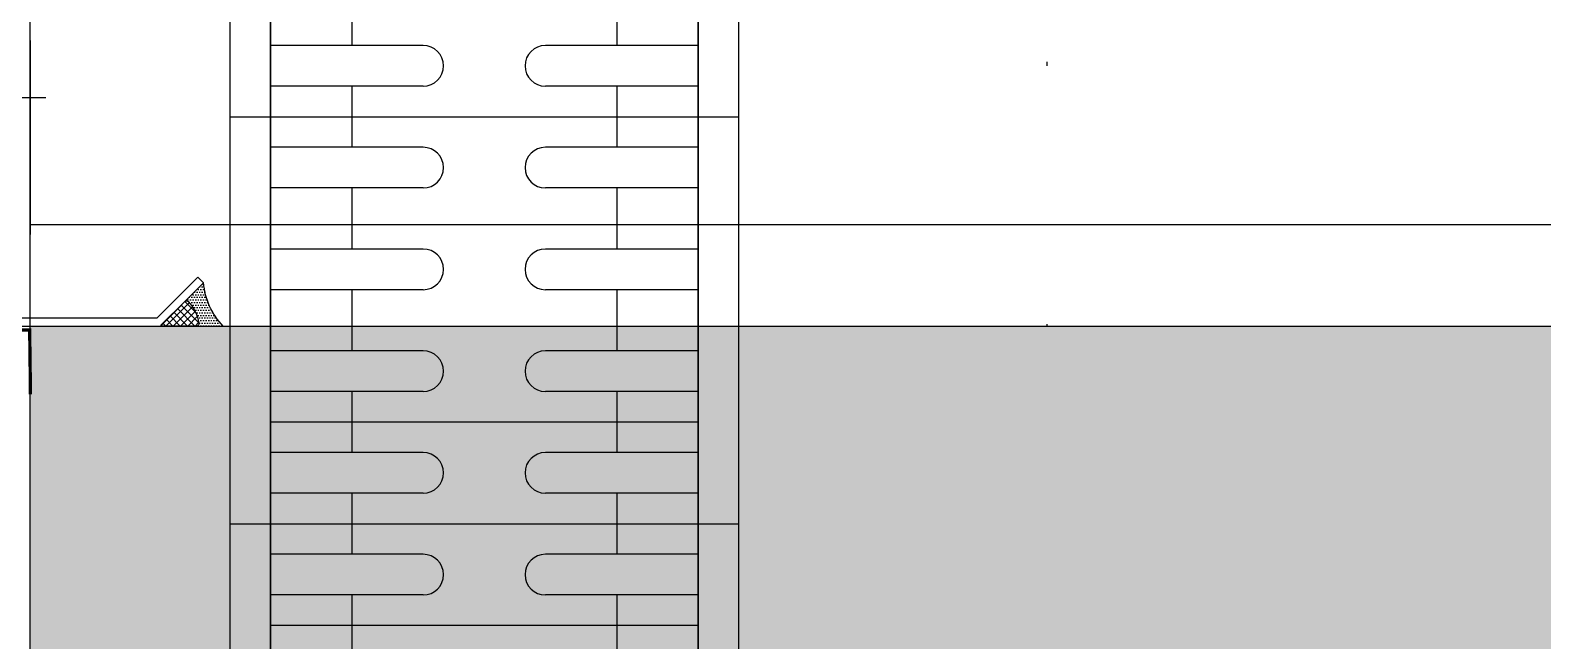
# Model space of a CAD drawing. Header units: inches. Extents: x 21 to 38546, y 13 to 15001.
# Drawn here: x 3041.76 to 3078.89, y 1654.36 to 1669.36 of the extents above; entities that cross this region are included whole.
import ezdxf

# ---------------------------------------------------------------- set-up
doc = ezdxf.new("R2010")
doc.units = ezdxf.units.IN
doc.header["$MEASUREMENT"] = 0
for name, pattern in [('1+1 dbx a2$0$374_BLD_A1_BLOK_2$0$HIDDEN', [0.375, 0.25, -0.125]), ('DOT', [6.35, 0, -6.35]), ('HIDDEN', [9.525, 6.35, -3.175]), ('IMPORT-HIDDEN2', [47.625, 31.75, -15.875])]:
    doc.linetypes.add(name, pattern=pattern)
doc.layers.add('RAST-IST-RADYATÖR-DİNAMİK BLOK', color=83, linetype='Continuous')
for name, color, linetype, lineweight in [('Z_MİM_-KM-BEAM-RAY', 8, 'DOT', 25), ('Z_MİM_-KM-GLAZ', 8, 'Continuous', 25), ('Z_MİM_-KM-PATTERN-STRC', 8, 'Continuous', 25), ('Z_MİM_-KM-RAY-1', 8, 'IMPORT-HIDDEN2', 25), ('Z_MİM_-KM-STRC-CONCRETE', 8, 'Continuous', 25), ('Z_MİM_-KM-WALL', 8, 'Continuous', 25), ('Z_MİM_-KM-WALL-PL', 8, 'Continuous', 25), ('Z_MİM_-KM-WALL-PLASTER', 8, 'Continuous', 25), ('Z_MİM_MYM_butil mastik', 8, 'Continuous', 25), ('Z_MİM_MYM_galvaniz levha', 8, 'Continuous', 25), ('Z_MİM_MYM_MEMBRAN_', 8, 'HIDDEN', 25)]:
    doc.layers.add(name, color=color, linetype=linetype, lineweight=lineweight)

# ---------------------------------------------------------------- blocks, each defined once
blk = doc.blocks.new('-KM_Kolon_ZK')
at = {"layer": 'Z_MİM_-KM-PATTERN-STRC'}
blk.add_hatch(color=256, dxfattribs=at).paths.add_polyline_path([(-289.999, 680), (-139.999, 680), (-139.999, 655), (-289.999, 655)])
at = {"layer": 'Z_MİM_-KM-STRC-CONCRETE'}
blk.add_lwpolyline([(-289.999, 680), (-139.999, 680), (-139.999, 655), (-289.999, 655)], close=True, dxfattribs=at)
blk = doc.blocks.new('*U90')
at = {"layer": 'Z_MİM_MYM_butil mastik'}
h = blk.add_hatch(dxfattribs=at)
h.set_pattern_fill('DOTS', color=256, scale=0.4, angle=180, style=0)
h.set_pattern_definition([(180, (-119708.88504, -7601.3515), (-0.3175, -0.635), [0, -0.635])])
edge = h.paths.add_edge_path()
edge.add_arc((-11.21, 44.59), 17.47, 270.9769, 309.9193)
edge.add_line((0, 31.2), (0, 24.84))
edge.add_arc((-0.62, 24.63), 0.652, 19.0453, 91.4713)
edge.add_arc((-0.38, 15.53), 9.76, 91.4713, 126.6192)
edge.add_arc((-5.81, 22.83), 0.652, 126.6192, 199.0453)
edge.add_line((-6.43, 22.62), (-10.91, 27.13))
h = blk.add_hatch(dxfattribs=at)
h.set_pattern_fill('ANSI37', color=256, scale=0.4, angle=180, style=0)
h.set_pattern_definition([(225, (-119708.885, -7601.3515), (0.898025612, -0.898025612), []), (315, (-119708.885, -7601.3515), (0.898025612, 0.898025612), [])])
edge = h.paths.add_edge_path()
edge.add_arc((-0.19, 17.09), 0.61, 256.328, 286.1228)
edge.add_arc((-0.03, 16.53), 0.0316, 286.1228, 360.0011)
edge.add_line((0, 16.53), (0, 24.84))
edge.add_arc((-0.62, 24.63), 0.652, 19.0453, 91.4713)
edge.add_arc((-0.38, 15.53), 9.76, 91.4713, 126.6192)
edge.add_arc((-5.81, 22.83), 0.652, 126.6192, 199.0453)
edge.add_line((-6.43, 22.62), (-0.35, 16.5))
edge.add_arc((-0.33, 16.53), 0.0316, 224.8312, 256.328)
h = blk.add_hatch(dxfattribs=at)
h.set_pattern_fill('DOTS', color=256, scale=0.4, angle=180, style=0)
h.set_pattern_definition([(180, (-119649.0471, -7567.4591), (-0.3175, -0.635), [0, -0.635])])
edge = h.paths.add_edge_path()
edge.add_arc((-91.17, 12.16), 17.47, 316.1456, 355.0881)
edge.add_line((-73.76, 10.67), (-69.25, 6.19))
edge.add_arc((-69.54, 5.6), 0.652, 64.214, 136.6401)
edge.add_arc((-62.92, -0.65), 9.76, 136.6401, 171.788)
edge.add_arc((-71.93, 0.65), 0.652, 171.788, 244.214)
edge.add_line((-72.21, 0.06), (-78.57, 0.06))
h = blk.add_hatch(dxfattribs=at)
h.set_pattern_fill('ANSI37', color=256, scale=0.4, angle=180, style=0)
h.set_pattern_definition([(225, (-119649.0471, -7567.4591), (0.898025612, -0.898025612), []), (315, (-119649.0471, -7567.4591), (0.898025612, 0.898025612), [])])
edge = h.paths.add_edge_path()
edge.add_arc((-63.89, 0.59), 0.61, 301.4968, 331.2916)
edge.add_arc((-63.39, 0.31), 0.0316, 331.2916, 405.1698)
edge.add_line((-63.36, 0.33), (-69.25, 6.19))
edge.add_arc((-69.54, 5.6), 0.652, 64.214, 136.6401)
edge.add_arc((-62.92, -0.65), 9.76, 136.6401, 171.788)
edge.add_arc((-71.93, 0.65), 0.652, 171.788, 244.214)
edge.add_line((-72.21, 0.06), (-63.59, 0.06))
edge.add_arc((-63.59, 0.09), 0.0316, 270, 301.4968)
at = {"layer": 'Z_MİM_MYM_butil mastik', "linetype": 'ByBlock'}
for points in [[(-10.91, 27.13, 0.171573), (0, 31.2), (0, 24.84, 0.326976), (-0.63, 25.28, 0.154575), (-6.2, 23.36, 0.326976), (-6.43, 22.62)], [(-0.34, 16.5, 0.130742), (-0.02, 16.5, 0.334005), (0, 16.53), (0, 24.84, 0.326976), (-0.63, 25.28, 0.154575), (-6.2, 23.36, 0.326976), (-6.43, 22.62), (-0.35, 16.5, 0.138302)], [(-78.57, 0.06, 0.171573), (-73.76, 10.67), (-69.25, 6.19, 0.326976), (-70.01, 6.05, 0.154575), (-72.57, 0.74, 0.326976), (-72.21, 0.06)], [(-63.57, 0.07, 0.130742), (-63.36, 0.29, 0.334005), (-63.36, 0.33), (-69.25, 6.19, 0.326976), (-70.01, 6.05, 0.154575), (-72.57, 0.74, 0.326976), (-72.21, 0.06), (-63.59, 0.06, 0.138302)]]:
    blk.add_lwpolyline(points, format="xyb", close=True, dxfattribs=at)
at = {"layer": 'Z_MİM_MYM_galvaniz levha'}
blk.add_lwpolyline([(-12.02, 25.37, -0.414214), (-12.02, 25.37), (-10.61, 26.78, -0.414214), (-10.61, 26.78), (0, 16.11), (0, 0), (-63.16, 0, 0.667116), (-63.16, 0), (-73.76, 10.67, -0.414214), (-73.76, 10.67), (-72.34, 12.08), (-62.32, 2), (-2, 2), (-2, 15.28), (-12.02, 25.37)], format="xyb", dxfattribs=at)
blk = doc.blocks.new('-KM-AL2 210_900')
at = {"linetype": '1+1 dbx a2$0$374_BLD_A1_BLOK_2$0$HIDDEN', "ltscale": 5}
blk.add_line((1409.028, 1225.651), (1434.998, 1225.651), dxfattribs=at)
at = {"layer": 'Z_MİM_-KM-RAY-1', "ltscale": 0.15}
blk.add_line((1434.273, 1419.932), (1434.273, 1220.132), dxfattribs=at)
at = {"layer": 'Z_MİM_-KM-WALL'}
blk.add_line((1434.273, 1220.032), (1454.273, 1220.032), dxfattribs=at)
at = {"layer": 'Z_MİM_MYM_MEMBRAN_', "ltscale": 20, "const_width": 0.08}
blk.add_lwpolyline([(1415.804, 1224.568), (1415.804, 1222.868), (1416.351, 1219.795), (1416.351, 1219.795), (1434.259, 1219.941), (1434.273, 1218.856), (1434.273, 1218.356)], dxfattribs=at)
at = {"xscale": -0.1000000000000001, "yscale": 0.1000000000000001, "zscale": 0.1, "rotation": 359.9999999999984}
blk.add_blockref('*U90', (1431.153, 1220.032), dxfattribs=at)
blk = doc.blocks.new('-KM_Kiriş İzi_ZK')
at = {"layer": 'Z_MİM_-KM-BEAM-RAY'}
blk.add_line((-264.999, 880), (-264.999, 680), dxfattribs=at)
blk = doc.blocks.new('IS_RADYATOR-PLAN-130')
at = {"layer": 'RAST-IST-RADYATÖR-DİNAMİK BLOK'}
blk.add_lwpolyline([(0, 0), (130, 0), (130, 12.5), (0, 12.5)], dxfattribs=at)
blk = doc.blocks.new('IS_RADYATOR-PLAN-140')
at = {"layer": 'RAST-IST-RADYATÖR-DİNAMİK BLOK', "color": 7}
for p, q in [((128.25, 11.5), (128.25, 7.75)), ((129.25, 11.5), (129.25, 7.75)), ((130.75, 11.5), (130.75, 7.75)), ((131.75, 11.5), (131.75, 7.75)), ((133.25, 11.5), (133.25, 7.75)), ((134.25, 11.5), (134.25, 7.75)), ((135.75, 11.5), (135.75, 7.75)), ((136.75, 11.5), (136.75, 7.75)), ((127.5, 9.5), (128.25, 9.5)), ((129.25, 9.5), (130, 9.5)), ((130, 9.5), (130.75, 9.5)), ((131.75, 9.5), (132.5, 9.5)), ((132.5, 9.5), (133.25, 9.5)), ((134.25, 9.5), (135, 9.5)), ((135, 9.5), (135.75, 9.5)), ((136.75, 9.5), (137.5, 9.5)), ((128.25, 4.75), (128.25, 1)), ((129.25, 4.75), (129.25, 1)), ((130.75, 4.75), (130.75, 1)), ((131.75, 4.75), (131.75, 1)), ((133.25, 4.75), (133.25, 1)), ((134.25, 4.75), (134.25, 1)), ((135.75, 4.75), (135.75, 1)), ((136.75, 4.75), (136.75, 1)), ((127.5, 3), (128.25, 3)), ((129.25, 3), (130, 3)), ((130, 3), (130.75, 3)), ((131.75, 3), (132.5, 3)), ((132.5, 3), (133.25, 3)), ((134.25, 3), (135, 3)), ((135, 3), (135.75, 3)), ((136.75, 3), (137.5, 3))]:
    blk.add_line(p, q, dxfattribs=at)
at = {"layer": 'RAST-IST-RADYATÖR-DİNAMİK BLOK'}
for points in [[(0, 0), (140, 0), (140, 12.5), (0, 12.5)], [(2.5, 11.5), (137.5, 11.5), (137.5, 1), (2.5, 1)]]:
    blk.add_lwpolyline(points, dxfattribs=at)
at = {"layer": 'RAST-IST-RADYATÖR-DİNAMİK BLOK', "color": 7}
for centre, start, end in [((128.75, 7.75), 180, 0), ((131.25, 7.75), 180, 0), ((133.75, 7.75), 180, 0), ((136.25, 7.75), 180, 0), ((128.75, 4.75), 0, 180), ((131.25, 4.75), 0, 180), ((133.75, 4.75), 0, 180), ((136.25, 4.75), 0, 180)]:
    blk.add_arc(centre, 0.5, start, end, dxfattribs=at)
blk = doc.blocks.new('IS_RADYATOR-PLAN-150')
at = {"layer": 'RAST-IST-RADYATÖR-DİNAMİK BLOK', "color": 7}
for p, q in [((128.25, 11.5), (128.25, 7.75)), ((129.25, 11.5), (129.25, 7.75)), ((130.75, 11.5), (130.75, 7.75)), ((131.75, 11.5), (131.75, 7.75)), ((133.25, 11.5), (133.25, 7.75)), ((134.25, 11.5), (134.25, 7.75)), ((135.75, 11.5), (135.75, 7.75)), ((136.75, 11.5), (136.75, 7.75)), ((138.25, 11.5), (138.25, 7.75)), ((139.25, 11.5), (139.25, 7.75)), ((140.75, 11.5), (140.75, 7.75)), ((141.75, 11.5), (141.75, 7.75)), ((127.5, 9.5), (128.25, 9.5)), ((129.25, 9.5), (130, 9.5)), ((130, 9.5), (130.75, 9.5)), ((131.75, 9.5), (132.5, 9.5)), ((132.5, 9.5), (133.25, 9.5)), ((134.25, 9.5), (135, 9.5)), ((135, 9.5), (135.75, 9.5)), ((136.75, 9.5), (137.5, 9.5)), ((137.5, 9.5), (138.25, 9.5)), ((139.25, 9.5), (140, 9.5)), ((140, 9.5), (140.75, 9.5)), ((141.75, 9.5), (142.5, 9.5)), ((128.25, 4.75), (128.25, 1)), ((129.25, 4.75), (129.25, 1)), ((130.75, 4.75), (130.75, 1)), ((131.75, 4.75), (131.75, 1)), ((133.25, 4.75), (133.25, 1)), ((134.25, 4.75), (134.25, 1)), ((135.75, 4.75), (135.75, 1)), ((136.75, 4.75), (136.75, 1)), ((138.25, 4.75), (138.25, 1)), ((139.25, 4.75), (139.25, 1)), ((140.75, 4.75), (140.75, 1)), ((141.75, 4.75), (141.75, 1)), ((127.5, 3), (128.25, 3)), ((129.25, 3), (130, 3)), ((130, 3), (130.75, 3)), ((131.75, 3), (132.5, 3)), ((132.5, 3), (133.25, 3)), ((134.25, 3), (135, 3)), ((135, 3), (135.75, 3)), ((136.75, 3), (137.5, 3)), ((137.5, 3), (138.25, 3)), ((139.25, 3), (140, 3)), ((140, 3), (140.75, 3)), ((141.75, 3), (142.5, 3))]:
    blk.add_line(p, q, dxfattribs=at)
at = {"layer": 'RAST-IST-RADYATÖR-DİNAMİK BLOK'}
for points in [[(-5, 0), (145, 0), (145, 12.5), (-5, 12.5)], [(-2.5, 11.5), (142.5, 11.5), (142.5, 1), (-2.5, 1)]]:
    blk.add_lwpolyline(points, dxfattribs=at)
at = {"layer": 'RAST-IST-RADYATÖR-DİNAMİK BLOK', "color": 7}
for centre, start, end in [((128.75, 7.75), 180, 0), ((131.25, 7.75), 180, 0), ((133.75, 7.75), 180, 0), ((136.25, 7.75), 180, 0), ((138.75, 7.75), 180, 0), ((141.25, 7.75), 180, 0), ((128.75, 4.75), 0, 180), ((131.25, 4.75), 0, 180), ((133.75, 4.75), 0, 180), ((136.25, 4.75), 0, 180), ((138.75, 4.75), 0, 180), ((141.25, 4.75), 0, 180)]:
    blk.add_arc(centre, 0.5, start, end, dxfattribs=at)
blk = doc.blocks.new('IS_RADYATOR-PLAN-160')
at = {"layer": 'RAST-IST-RADYATÖR-DİNAMİK BLOK', "color": 7}
for p, q in [((128.25, 11.5), (128.25, 7.75)), ((129.25, 11.5), (129.25, 7.75)), ((130.75, 11.5), (130.75, 7.75)), ((131.75, 11.5), (131.75, 7.75)), ((133.25, 11.5), (133.25, 7.75)), ((134.25, 11.5), (134.25, 7.75)), ((135.75, 11.5), (135.75, 7.75)), ((136.75, 11.5), (136.75, 7.75)), ((138.25, 11.5), (138.25, 7.75)), ((139.25, 11.5), (139.25, 7.75)), ((140.75, 11.5), (140.75, 7.75)), ((141.75, 11.5), (141.75, 7.75)), ((127.5, 9.5), (128.25, 9.5)), ((129.25, 9.5), (130, 9.5)), ((130, 9.5), (130.75, 9.5)), ((131.75, 9.5), (132.5, 9.5)), ((132.5, 9.5), (133.25, 9.5)), ((134.25, 9.5), (135, 9.5)), ((135, 9.5), (135.75, 9.5)), ((136.75, 9.5), (137.5, 9.5)), ((137.5, 9.5), (138.25, 9.5)), ((139.25, 9.5), (140, 9.5)), ((140, 9.5), (140.75, 9.5)), ((141.75, 9.5), (142.5, 9.5)), ((142.5, 9.5), (143.25, 9.5)), ((128.25, 4.75), (128.25, 1)), ((129.25, 4.75), (129.25, 1)), ((130.75, 4.75), (130.75, 1)), ((131.75, 4.75), (131.75, 1)), ((133.25, 4.75), (133.25, 1)), ((134.25, 4.75), (134.25, 1)), ((135.75, 4.75), (135.75, 1)), ((136.75, 4.75), (136.75, 1)), ((138.25, 4.75), (138.25, 1)), ((139.25, 4.75), (139.25, 1)), ((140.75, 4.75), (140.75, 1)), ((141.75, 4.75), (141.75, 1)), ((127.5, 3), (128.25, 3)), ((129.25, 3), (130, 3)), ((130, 3), (130.75, 3)), ((131.75, 3), (132.5, 3)), ((132.5, 3), (133.25, 3)), ((134.25, 3), (135, 3)), ((135, 3), (135.75, 3)), ((136.75, 3), (137.5, 3)), ((137.5, 3), (138.25, 3)), ((139.25, 3), (140, 3)), ((140, 3), (140.75, 3)), ((141.75, 3), (142.5, 3)), ((142.5, 3), (143.25, 3))]:
    blk.add_line(p, q, dxfattribs=at)
at = {"layer": 'RAST-IST-RADYATÖR-DİNAMİK BLOK'}
for points in [[(-5, 0), (155, 0), (155, 12.5), (-5, 12.5)], [(-2.5, 11.5), (152.5, 11.5), (152.5, 1), (-2.5, 1)]]:
    blk.add_lwpolyline(points, dxfattribs=at)
at = {"layer": 'RAST-IST-RADYATÖR-DİNAMİK BLOK', "color": 7}
for centre, start, end in [((128.75, 7.75), 180, 0), ((131.25, 7.75), 180, 0), ((133.75, 7.75), 180, 0), ((136.25, 7.75), 180, 0), ((138.75, 7.75), 180, 0), ((141.25, 7.75), 180, 0), ((128.75, 4.75), 0, 180), ((131.25, 4.75), 0, 180), ((133.75, 4.75), 0, 180), ((136.25, 4.75), 0, 180), ((138.75, 4.75), 0, 180), ((141.25, 4.75), 0, 180)]:
    blk.add_arc(centre, 0.5, start, end, dxfattribs=at)
blk = doc.blocks.new('IS_RADYATOR-PLAN-170')
at = {"layer": 'RAST-IST-RADYATÖR-DİNAMİK BLOK', "color": 7}
for p, q in [((128.25, 11.5), (128.25, 7.75)), ((129.25, 11.5), (129.25, 7.75)), ((130.75, 11.5), (130.75, 7.75)), ((131.75, 11.5), (131.75, 7.75)), ((133.25, 11.5), (133.25, 7.75)), ((134.25, 11.5), (134.25, 7.75)), ((135.75, 11.5), (135.75, 7.75)), ((136.75, 11.5), (136.75, 7.75)), ((138.25, 11.5), (138.25, 7.75)), ((139.25, 11.5), (139.25, 7.75)), ((140.75, 11.5), (140.75, 7.75)), ((141.75, 11.5), (141.75, 7.75)), ((127.5, 9.5), (128.25, 9.5)), ((129.25, 9.5), (130, 9.5)), ((130, 9.5), (130.75, 9.5)), ((131.75, 9.5), (132.5, 9.5)), ((132.5, 9.5), (133.25, 9.5)), ((134.25, 9.5), (135, 9.5)), ((135, 9.5), (135.75, 9.5)), ((136.75, 9.5), (137.5, 9.5)), ((137.5, 9.5), (138.25, 9.5)), ((139.25, 9.5), (140, 9.5)), ((140, 9.5), (140.75, 9.5)), ((141.75, 9.5), (142.5, 9.5)), ((142.5, 9.5), (143.25, 9.5)), ((128.25, 4.75), (128.25, 1)), ((129.25, 4.75), (129.25, 1)), ((130.75, 4.75), (130.75, 1)), ((131.75, 4.75), (131.75, 1)), ((133.25, 4.75), (133.25, 1)), ((134.25, 4.75), (134.25, 1)), ((135.75, 4.75), (135.75, 1)), ((136.75, 4.75), (136.75, 1)), ((138.25, 4.75), (138.25, 1)), ((139.25, 4.75), (139.25, 1)), ((140.75, 4.75), (140.75, 1)), ((141.75, 4.75), (141.75, 1)), ((127.5, 3), (128.25, 3)), ((129.25, 3), (130, 3)), ((130, 3), (130.75, 3)), ((131.75, 3), (132.5, 3)), ((132.5, 3), (133.25, 3)), ((134.25, 3), (135, 3)), ((135, 3), (135.75, 3)), ((136.75, 3), (137.5, 3)), ((137.5, 3), (138.25, 3)), ((139.25, 3), (140, 3)), ((140, 3), (140.75, 3)), ((141.75, 3), (142.5, 3)), ((142.5, 3), (143.25, 3))]:
    blk.add_line(p, q, dxfattribs=at)
at = {"layer": 'RAST-IST-RADYATÖR-DİNAMİK BLOK'}
for points in [[(-5, 0), (165, 0), (165, 12.5), (-5, 12.5)], [(-2.5, 11.5), (162.5, 11.5), (162.5, 1), (-2.5, 1)]]:
    blk.add_lwpolyline(points, dxfattribs=at)
at = {"layer": 'RAST-IST-RADYATÖR-DİNAMİK BLOK', "color": 7}
for centre, start, end in [((128.75, 7.75), 180, 0), ((131.25, 7.75), 180, 0), ((133.75, 7.75), 180, 0), ((136.25, 7.75), 180, 0), ((138.75, 7.75), 180, 0), ((141.25, 7.75), 180, 0), ((128.75, 4.75), 0, 180), ((131.25, 4.75), 0, 180), ((133.75, 4.75), 0, 180), ((136.25, 4.75), 0, 180), ((138.75, 4.75), 0, 180), ((141.25, 4.75), 0, 180)]:
    blk.add_arc(centre, 0.5, start, end, dxfattribs=at)
blk = doc.blocks.new('IS_RADYATOR-PLAN-180')
at = {"layer": 'RAST-IST-RADYATÖR-DİNAMİK BLOK', "color": 7}
for p, q in [((128.25, 11.5), (128.25, 7.75)), ((129.25, 11.5), (129.25, 7.75)), ((130.75, 11.5), (130.75, 7.75)), ((131.75, 11.5), (131.75, 7.75)), ((133.25, 11.5), (133.25, 7.75)), ((134.25, 11.5), (134.25, 7.75)), ((135.75, 11.5), (135.75, 7.75)), ((136.75, 11.5), (136.75, 7.75)), ((138.25, 11.5), (138.25, 7.75)), ((139.25, 11.5), (139.25, 7.75)), ((140.75, 11.5), (140.75, 7.75)), ((141.75, 11.5), (141.75, 7.75)), ((127.5, 9.5), (128.25, 9.5)), ((129.25, 9.5), (130, 9.5)), ((130, 9.5), (130.75, 9.5)), ((131.75, 9.5), (132.5, 9.5)), ((132.5, 9.5), (133.25, 9.5)), ((134.25, 9.5), (135, 9.5)), ((135, 9.5), (135.75, 9.5)), ((136.75, 9.5), (137.5, 9.5)), ((137.5, 9.5), (138.25, 9.5)), ((139.25, 9.5), (140, 9.5)), ((140, 9.5), (140.75, 9.5)), ((141.75, 9.5), (142.5, 9.5)), ((142.5, 9.5), (143.25, 9.5)), ((128.25, 4.75), (128.25, 1)), ((129.25, 4.75), (129.25, 1)), ((130.75, 4.75), (130.75, 1)), ((131.75, 4.75), (131.75, 1)), ((133.25, 4.75), (133.25, 1)), ((134.25, 4.75), (134.25, 1)), ((135.75, 4.75), (135.75, 1)), ((136.75, 4.75), (136.75, 1)), ((138.25, 4.75), (138.25, 1)), ((139.25, 4.75), (139.25, 1)), ((140.75, 4.75), (140.75, 1)), ((141.75, 4.75), (141.75, 1)), ((127.5, 3), (128.25, 3)), ((129.25, 3), (130, 3)), ((130, 3), (130.75, 3)), ((131.75, 3), (132.5, 3)), ((132.5, 3), (133.25, 3)), ((134.25, 3), (135, 3)), ((135, 3), (135.75, 3)), ((136.75, 3), (137.5, 3)), ((137.5, 3), (138.25, 3)), ((139.25, 3), (140, 3)), ((140, 3), (140.75, 3)), ((141.75, 3), (142.5, 3)), ((142.5, 3), (143.25, 3))]:
    blk.add_line(p, q, dxfattribs=at)
at = {"layer": 'RAST-IST-RADYATÖR-DİNAMİK BLOK'}
for points in [[(-5, 0), (175, 0), (175, 12.5), (-5, 12.5)], [(-2.5, 11.5), (172.5, 11.5), (172.5, 1), (-2.5, 1)]]:
    blk.add_lwpolyline(points, dxfattribs=at)
at = {"layer": 'RAST-IST-RADYATÖR-DİNAMİK BLOK', "color": 7}
for centre, start, end in [((128.75, 7.75), 180, 0), ((131.25, 7.75), 180, 0), ((133.75, 7.75), 180, 0), ((136.25, 7.75), 180, 0), ((138.75, 7.75), 180, 0), ((141.25, 7.75), 180, 0), ((128.75, 4.75), 0, 180), ((131.25, 4.75), 0, 180), ((133.75, 4.75), 0, 180), ((136.25, 4.75), 0, 180), ((138.75, 4.75), 0, 180), ((141.25, 4.75), 0, 180)]:
    blk.add_arc(centre, 0.5, start, end, dxfattribs=at)
blk = doc.blocks.new('IS_RADYATOR-PLAN-190')
at = {"layer": 'RAST-IST-RADYATÖR-DİNAMİK BLOK', "color": 7}
for p, q in [((128.25, 11.5), (128.25, 7.75)), ((129.25, 11.5), (129.25, 7.75)), ((130.75, 11.5), (130.75, 7.75)), ((131.75, 11.5), (131.75, 7.75)), ((133.25, 11.5), (133.25, 7.75)), ((134.25, 11.5), (134.25, 7.75)), ((135.75, 11.5), (135.75, 7.75)), ((136.75, 11.5), (136.75, 7.75)), ((138.25, 11.5), (138.25, 7.75)), ((139.25, 11.5), (139.25, 7.75)), ((140.75, 11.5), (140.75, 7.75)), ((141.75, 11.5), (141.75, 7.75)), ((127.5, 9.5), (128.25, 9.5)), ((129.25, 9.5), (130, 9.5)), ((130, 9.5), (130.75, 9.5)), ((131.75, 9.5), (132.5, 9.5)), ((132.5, 9.5), (133.25, 9.5)), ((134.25, 9.5), (135, 9.5)), ((135, 9.5), (135.75, 9.5)), ((136.75, 9.5), (137.5, 9.5)), ((137.5, 9.5), (138.25, 9.5)), ((139.25, 9.5), (140, 9.5)), ((140, 9.5), (140.75, 9.5)), ((141.75, 9.5), (142.5, 9.5)), ((142.5, 9.5), (143.25, 9.5)), ((128.25, 4.75), (128.25, 1)), ((129.25, 4.75), (129.25, 1)), ((130.75, 4.75), (130.75, 1)), ((131.75, 4.75), (131.75, 1)), ((133.25, 4.75), (133.25, 1)), ((134.25, 4.75), (134.25, 1)), ((135.75, 4.75), (135.75, 1)), ((136.75, 4.75), (136.75, 1)), ((138.25, 4.75), (138.25, 1)), ((139.25, 4.75), (139.25, 1)), ((140.75, 4.75), (140.75, 1)), ((141.75, 4.75), (141.75, 1)), ((127.5, 3), (128.25, 3)), ((129.25, 3), (130, 3)), ((130, 3), (130.75, 3)), ((131.75, 3), (132.5, 3)), ((132.5, 3), (133.25, 3)), ((134.25, 3), (135, 3)), ((135, 3), (135.75, 3)), ((136.75, 3), (137.5, 3)), ((137.5, 3), (138.25, 3)), ((139.25, 3), (140, 3)), ((140, 3), (140.75, 3)), ((141.75, 3), (142.5, 3)), ((142.5, 3), (143.25, 3))]:
    blk.add_line(p, q, dxfattribs=at)
at = {"layer": 'RAST-IST-RADYATÖR-DİNAMİK BLOK'}
for points in [[(-5, 0), (185, 0), (185, 12.5), (-5, 12.5)], [(182.5, 11.5), (-2.5, 11.5), (-2.5, 1), (182.5, 1)]]:
    blk.add_lwpolyline(points, dxfattribs=at)
at = {"layer": 'RAST-IST-RADYATÖR-DİNAMİK BLOK', "color": 7}
for centre, start, end in [((128.75, 7.75), 180, 0), ((131.25, 7.75), 180, 0), ((133.75, 7.75), 180, 0), ((136.25, 7.75), 180, 0), ((138.75, 7.75), 180, 0), ((141.25, 7.75), 180, 0), ((128.75, 4.75), 0, 180), ((131.25, 4.75), 0, 180), ((133.75, 4.75), 0, 180), ((136.25, 4.75), 0, 180), ((138.75, 4.75), 0, 180), ((141.25, 4.75), 0, 180)]:
    blk.add_arc(centre, 0.5, start, end, dxfattribs=at)
blk = doc.blocks.new('IS_RADYATOR-PLAN-200')
at = {"layer": 'RAST-IST-RADYATÖR-DİNAMİK BLOK', "color": 7}
for p, q in [((133.25, 11.5), (133.25, 7.75)), ((134.25, 11.5), (134.25, 7.75)), ((135.75, 11.5), (135.75, 7.75)), ((136.75, 11.5), (136.75, 7.75)), ((138.25, 11.5), (138.25, 7.75)), ((139.25, 11.5), (139.25, 7.75)), ((140.75, 11.5), (140.75, 7.75)), ((141.75, 11.5), (141.75, 7.75)), ((143.25, 11.5), (143.25, 7.75)), ((144.25, 11.5), (144.25, 7.75)), ((145.75, 11.5), (145.75, 7.75)), ((146.75, 11.5), (146.75, 7.75)), ((132.5, 9.5), (133.25, 9.5)), ((134.25, 9.5), (135, 9.5)), ((135, 9.5), (135.75, 9.5)), ((136.75, 9.5), (137.5, 9.5)), ((137.5, 9.5), (138.25, 9.5)), ((139.25, 9.5), (140, 9.5)), ((140, 9.5), (140.75, 9.5)), ((141.75, 9.5), (142.5, 9.5)), ((142.5, 9.5), (143.25, 9.5)), ((144.25, 9.5), (145, 9.5)), ((145, 9.5), (145.75, 9.5)), ((146.75, 9.5), (147.5, 9.5)), ((147.5, 9.5), (148.25, 9.5)), ((133.25, 4.75), (133.25, 1)), ((134.25, 4.75), (134.25, 1)), ((135.75, 4.75), (135.75, 1)), ((136.75, 4.75), (136.75, 1)), ((138.25, 4.75), (138.25, 1)), ((139.25, 4.75), (139.25, 1)), ((140.75, 4.75), (140.75, 1)), ((141.75, 4.75), (141.75, 1)), ((143.25, 4.75), (143.25, 1)), ((144.25, 4.75), (144.25, 1)), ((145.75, 4.75), (145.75, 1)), ((146.75, 4.75), (146.75, 1)), ((132.5, 3), (133.25, 3)), ((134.25, 3), (135, 3)), ((135, 3), (135.75, 3)), ((136.75, 3), (137.5, 3)), ((137.5, 3), (138.25, 3)), ((139.25, 3), (140, 3)), ((140, 3), (140.75, 3)), ((141.75, 3), (142.5, 3)), ((142.5, 3), (143.25, 3)), ((144.25, 3), (145, 3)), ((145, 3), (145.75, 3)), ((146.75, 3), (147.5, 3)), ((147.5, 3), (148.25, 3))]:
    blk.add_line(p, q, dxfattribs=at)
at = {"layer": 'RAST-IST-RADYATÖR-DİNAMİK BLOK'}
for points in [[(0, 0), (200, 0), (200, 12.5), (0, 12.5)], [(2.5, 11.5), (197.5, 11.5), (197.5, 1), (2.5, 1)]]:
    blk.add_lwpolyline(points, dxfattribs=at)
at = {"layer": 'RAST-IST-RADYATÖR-DİNAMİK BLOK', "color": 7}
for centre, start, end in [((133.75, 7.75), 180, 0), ((136.25, 7.75), 180, 0), ((138.75, 7.75), 180, 0), ((141.25, 7.75), 180, 0), ((143.75, 7.75), 180, 0), ((146.25, 7.75), 180, 0), ((133.75, 4.75), 0, 180), ((136.25, 4.75), 0, 180), ((138.75, 4.75), 0, 180), ((141.25, 4.75), 0, 180), ((143.75, 4.75), 0, 180), ((146.25, 4.75), 0, 180)]:
    blk.add_arc(centre, 0.5, start, end, dxfattribs=at)
blk = doc.blocks.new('IS_U4731')
for name, p in [('IS_RADYATOR-PLAN-130', (0, 0)), ('IS_RADYATOR-PLAN-140', (0, 0)), ('IS_RADYATOR-PLAN-150', (0, 0)), ('IS_RADYATOR-PLAN-160', (0, 0)), ('IS_RADYATOR-PLAN-170', (0, 0)), ('IS_RADYATOR-PLAN-180', (0, 0)), ('IS_RADYATOR-PLAN-190', (0, 0)), ('IS_RADYATOR-PLAN-200', (-5, 0))]:
    blk.add_blockref(name, p)

msp = doc.modelspace()

# ---------------------------------------------------------------- block references
at = {"layer": 'Z_MİM_-KM-STRC-CONCRETE'}
msp.add_blockref('-KM_Kolon_ZK', (3331.758, 982.083), dxfattribs=at)

# ---------------------------------------------------------------- next in the draw order: block references
at = {"layer": 'Z_MİM_-KM-GLAZ'}
msp.add_blockref('-KM-AL2 210_900', (1607.484, 442.051), dxfattribs=at)

# ---------------------------------------------------------------- next in the draw order: linework, layer by layer
at = {"layer": 'Z_MİM_-KM-WALL-PL'}
msp.add_lwpolyline([(4641.757, 982.083), (3331.758, 982.083), (3331.758, 1637.083), (3041.758, 1637.083), (3041.758, 2582.084), (6831.758, 2582.084), (6831.758, 982.083), (5341.758, 982.083)], dxfattribs=at)
at = {"layer": 'Z_MİM_-KM-WALL-PLASTER'}
msp.add_lwpolyline([(3041.758, 1664.584), (4644.258, 1664.584), (4644.258, 1352.083)], dxfattribs=at)

# ---------------------------------------------------------------- next in the draw order: block references
at = {"layer": 'RAST-IST-RADYATÖR-DİNAMİK BLOK', "rotation": 270}
msp.add_blockref('IS_U4731', (3046.656, 1797.231), dxfattribs=at)
at = {"layer": 'Z_MİM_-KM-BEAM-RAY'}
msp.add_blockref('-KM_Kiriş İzi_ZK', (3331.714, 982.083), dxfattribs=at)

doc.saveas('drawing.dxf')
